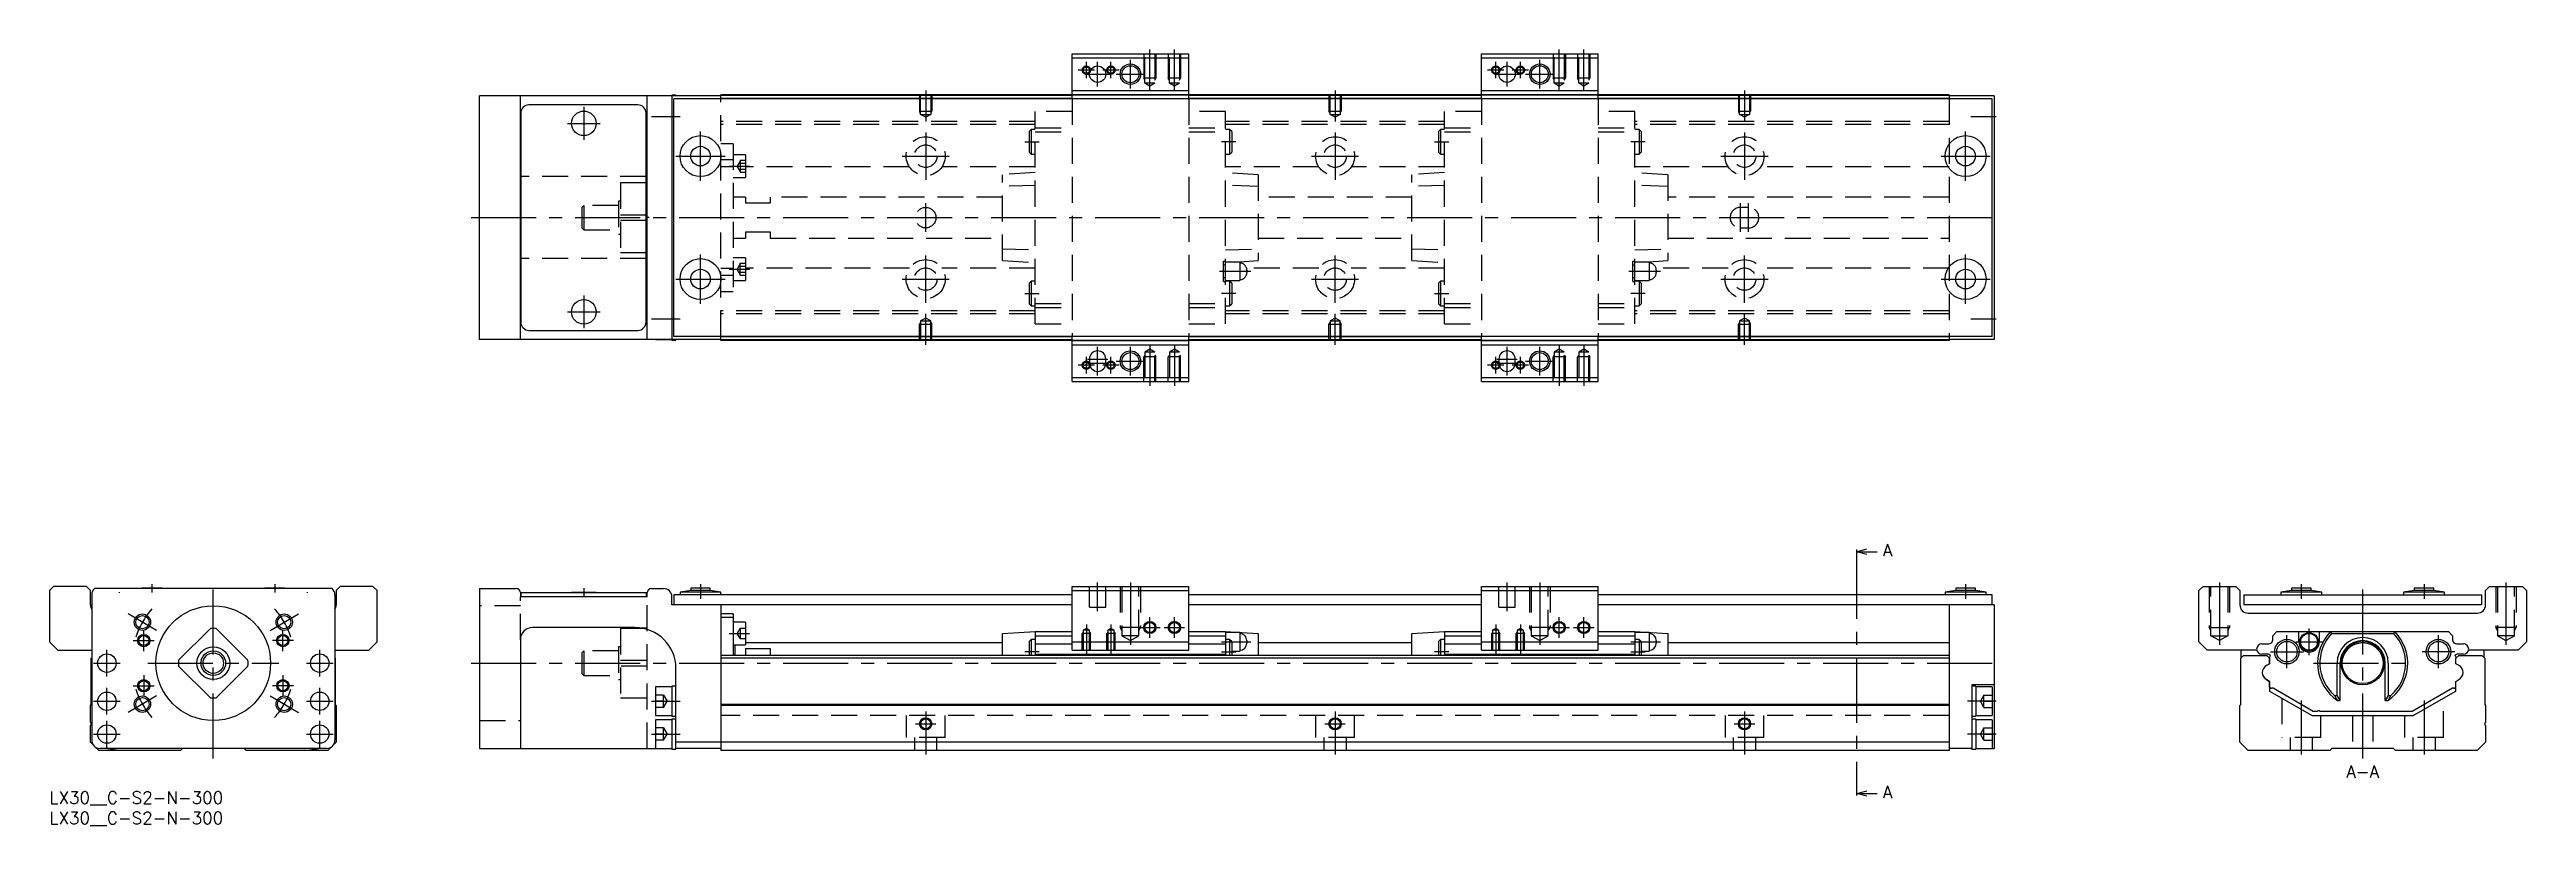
# Model space of a CAD drawing. Extents: x 0 to 605, y -8 to 181.
import ezdxf

# ---------------------------------------------------------------- set-up
doc = ezdxf.new("R2010")
doc.units = 0
doc.header["$LTSCALE"] = 0.5
doc.linetypes.add('CENTER', pattern=[50.8, 31.75, -6.35, 6.35, -6.35])
doc.linetypes.add('DASHED', pattern=[19.05, 12.7, -6.35])
for name, color, linetype in [('MSM_CENTER', 1, 'CENTER'), ('MSM_CONTINUOUS', 7, 'CONTINUOUS'), ('MSM_DASHED', 4, 'DASHED'), ('MSM_NARROW', 5, 'CONTINUOUS'), ('MSM_PART_NUMBER', 7, 'CONTINUOUS')]:
    doc.layers.add(name, color=color, linetype=linetype)
doc.styles.get("Standard").update_dxf_attribs({"font": 'txt.shx', "height": 3, "bigfont": 'bigfont.shx'})

# ---------------------------------------------------------------- blocks, each defined once
blk = doc.blocks.new('*U2')
at = {"layer": 'MSM_PART_NUMBER'}
blk.add_text('LX30__C-S2-N-300', height=3, dxfattribs=at).set_placement((0, -3))
blk = doc.blocks.new('*U3')
at = {"layer": 'MSM_PART_NUMBER'}
blk.add_text('LX30__C-S2-N-300', height=3, dxfattribs=at).set_placement((0, -8))

msp = doc.modelspace()

# ---------------------------------------------------------------- linework, layer by layer
at = {"layer": 'MSM_CENTER'}
for p, q in [((255.25, 176), (251.25, 176)), ((253.25, 174), (253.25, 178)), ((256, 172), (256, 178)), ((261.25, 176), (257.25, 176)), ((259.25, 174), (259.25, 178)), ((264, 171.5), (264, 178.5)), ((268.75, 171.09), (268.75, 181)), ((274.75, 171.09), (274.75, 181)), ((355.25, 176), (351.25, 176)), ((353.25, 174), (353.25, 178)), ((356, 172), (356, 178)), ((361.25, 176), (357.25, 176)), ((359.25, 174), (359.25, 178)), ((364, 171.5), (364, 178.5)), ((368.75, 171.09), (368.75, 181)), ((374.75, 171.09), (374.75, 181)), ((214, 171), (214, 163.49)), ((253, 175), (259, 175)), ((260.5, 175), (267.5, 175)), ((314, 171), (314, 163.49)), ((353, 175), (359, 175)), ((360.5, 175), (367.5, 175)), ((414, 171), (414, 163.49)), ((130.5, 167), (130.5, 159)), ((147, 164.7), (154, 164.7)), ((469.25, 164.7), (475.5, 164.7)), ((126.5, 163), (134.5, 163)), ((159, 149), (159, 161)), ((214, 160.75), (214, 149.25)), ((238.25, 158.5), (241.75, 158.5)), ((289.75, 158.5), (286.25, 158.5)), ((314, 160.75), (314, 149.25)), ((338.25, 158.5), (341.75, 158.5)), ((389.75, 158.5), (386.25, 158.5)), ((414, 160.75), (414, 149.25)), ((468, 149), (468, 161)), ((153, 155), (165, 155)), ((166, 152.55), (171, 152.55)), ((208.25, 155), (219.75, 155)), ((308.25, 155), (319.75, 155)), ((408.25, 155), (419.75, 155)), ((462, 155), (474, 155)), ((103, 140), (477, 140)), ((214, 136.5), (214, 143.5)), ((413, 136.5), (413, 143.5)), ((415, 136.5), (415, 143.5)), ((159, 119), (159, 131)), ((166, 127.44), (171, 127.44)), ((214, 119.25), (214, 130.75)), ((314, 119.25), (314, 130.75)), ((414, 119.25), (414, 130.75)), ((468, 119), (468, 131)), ((153, 125), (165, 125)), ((208.25, 125), (219.75, 125)), ((238.25, 121.5), (241.75, 121.5)), ((285.75, 126.9), (293.45, 126.9)), ((289.75, 121.5), (286.25, 121.5)), ((308.25, 125), (319.75, 125)), ((338.25, 121.5), (341.75, 121.5)), ((385.75, 126.9), (393.45, 126.9)), ((389.75, 121.5), (386.25, 121.5)), ((408.25, 125), (419.75, 125)), ((462, 125), (474, 125)), ((126.5, 117), (134.5, 117)), ((130.5, 121), (130.5, 113)), ((147, 115.3), (154, 115.3)), ((214, 109), (214, 116.51)), ((314, 109), (314, 116.51)), ((414, 109), (414, 116.51)), ((469.25, 115.3), (475.5, 115.3)), ((268.75, 108.91), (268.75, 99)), ((274.75, 108.91), (274.75, 99)), ((368.75, 108.91), (368.75, 99)), ((374.75, 108.91), (374.75, 99)), ((255.25, 104), (251.25, 104)), ((253.25, 102), (253.25, 106)), ((253.5, 105.5), (258.5, 105.5)), ((253.5, 104.5), (258.5, 104.5)), ((256, 101.5), (256, 108.5)), ((261.25, 104), (257.25, 104)), ((259.25, 102), (259.25, 106)), ((260.5, 105), (267.5, 105)), ((264, 101.5), (264, 108.5)), ((355.25, 104), (351.25, 104)), ((353.25, 102), (353.25, 106)), ((353.5, 105.5), (358.5, 105.5)), ((353.5, 104.5), (358.5, 104.5)), ((356, 101.5), (356, 108.5)), ((361.25, 104), (357.25, 104)), ((359.25, 102), (359.25, 106)), ((360.5, 105), (367.5, 105)), ((364, 101.5), (364, 108.5)), ((441.38, 58), (441.38, 0)), ((17, 48.6), (17, 48.49)), ((25, 50.6), (25, 48.5)), ((40, 8), (40, 51.5)), ((55, 50.6), (55, 48.5)), ((63, 48.49), (63, 48.6)), ((130.5, 49.6), (130.5, 47.49)), ((159, 50.6), (159, 47)), ((256, 44), (256, 51)), ((264, 51), (264, 35.81)), ((356, 44), (356, 51)), ((364, 51), (364, 35.81)), ((468, 50.6), (468, 47)), ((530, 51), (530, 35.81)), ((550, 50.6), (550, 47)), ((565, 8), (565, 51.5)), ((580, 50.6), (580, 47)), ((600, 51), (600, 35.81)), ((26.14, 39.3), (19.22, 43.3)), ((53.86, 39.3), (60.78, 43.3)), ((268.75, 37.5), (268.75, 42.5)), ((274.75, 37.5), (274.75, 42.5)), ((368.75, 37.5), (368.75, 42.5)), ((374.75, 37.5), (374.75, 42.5)), ((20.42, 36.8), (25.57, 36.8)), ((23, 34.22), (23, 39.38)), ((59.57, 36.8), (54.42, 36.8)), ((57, 34.22), (57, 39.38)), ((166, 38.55), (171, 38.55)), ((253.25, 40.76), (253.25, 33.5)), ((259.25, 40.76), (259.25, 33.5)), ((266.25, 40), (271.25, 40)), ((272.25, 40), (277.25, 40)), ((286.25, 36.5), (293.45, 36.5)), ((353.25, 40.76), (353.25, 33.5)), ((359.25, 40.76), (359.25, 33.5)), ((366.25, 40), (371.25, 40)), ((372.25, 40), (377.25, 40)), ((386.25, 36.5), (393.45, 36.5)), ((546.5, 30.1), (546.5, 38.1)), ((548.65, 36.5), (555.15, 36.5)), ((551.9, 33.25), (551.9, 39.75)), ((583.5, 30.1), (583.5, 38.1)), ((10.75, 31.3), (17.25, 31.3)), ((14, 28.05), (14, 34.55)), ((24, 31.3), (56, 31.3)), ((62.75, 31.3), (69.25, 31.3)), ((66, 28.05), (66, 34.55)), ((103, 31.3), (477, 31.3)), ((241.75, 34.1), (238.25, 34.1)), ((286.25, 34.1), (289.75, 34.1)), ((341.75, 34.1), (338.25, 34.1)), ((386.25, 34.1), (389.75, 34.1)), ((542.5, 34.1), (550.5, 34.1)), ((553, 31.3), (577, 31.3)), ((587.5, 34.1), (579.5, 34.1)), ((14, 18.75), (14, 25.25)), ((20.42, 25.8), (25.57, 25.8)), ((23, 28.38), (23, 23.23)), ((59.57, 25.8), (54.42, 25.8)), ((57, 28.38), (57, 23.23)), ((66, 18.75), (66, 25.25)), ((10.75, 22), (17.25, 22)), ((26.14, 23.3), (19.22, 19.3)), ((53.86, 23.3), (60.78, 19.3)), ((62.75, 22), (69.25, 22)), ((147, 22), (154, 22)), ((214, 19.5), (214, 9)), ((314, 19.5), (314, 9)), ((414, 19.5), (414, 9)), ((475.5, 22), (468.5, 22)), ((550, 22.18), (550, 9)), ((580, 22.18), (580, 9)), ((10.75, 14), (17.25, 14)), ((14, 10.75), (14, 17.25)), ((62.75, 14), (69.25, 14)), ((66, 10.75), (66, 17.25)), ((147, 14), (154, 14)), ((211.5, 16.5), (216.5, 16.5)), ((311.5, 16.5), (316.5, 16.5)), ((411.5, 16.5), (416.5, 16.5)), ((475.5, 14), (468.5, 14))]:
    msp.add_line(p, q, dxfattribs=at)
for start, end in [(138.53845, 161.46155), (18.53845, 41.46155), (198.53845, 221.46155), (318.53845, 341.46155)]:
    msp.add_arc((40, 31.3), 20, start, end, dxfattribs=at)
at = {"layer": 'MSM_CONTINUOUS'}
for p, q in [((249.75, 169), (249.75, 180)), ((249.75, 180), (278.25, 180)), ((249.75, 179), (278.25, 179)), ((278.25, 169), (278.25, 180)), ((349.75, 169), (349.75, 180)), ((349.75, 180), (378.25, 180)), ((349.75, 179), (378.25, 179)), ((378.25, 169), (378.25, 180)), ((105, 110.3), (105, 169.7)), ((164, 169.7), (105, 169.7)), ((115, 110.3), (115, 169.7)), ((146, 110.3), (146, 169.7)), ((148, 169.75), (148, 169.7)), ((152, 169.75), (148, 169.75)), ((153, 169.9), (152, 169.9)), ((152, 169.9), (152, 110.1)), ((153, 169.9), (153, 169.7)), ((164, 169), (164, 170)), ((464, 170), (164, 170)), ((249.75, 169.8), (164, 169.8)), ((249.75, 171), (278.25, 171)), ((249.75, 170), (278.25, 170)), ((349.75, 169.8), (278.25, 169.8)), ((349.75, 171), (378.25, 171)), ((349.75, 170), (378.25, 170)), ((464, 169.8), (378.25, 169.8)), ((464, 170), (464, 169)), ((475, 169.7), (464, 169.7)), ((475, 169.7), (475, 110.3)), ((115.1, 165.5), (115.1, 114.5)), ((143.7, 167.5), (117.1, 167.5)), ((145.7, 114.5), (145.7, 165.5)), ((152.5, 111), (152.5, 169)), ((152.5, 111), (152.5, 169)), ((474.5, 169), (152.5, 169)), ((249.75, 169.1), (164, 169.1)), ((349.75, 169.1), (278.25, 169.1)), ((464, 169.1), (378.25, 169.1)), ((474.5, 111), (474.5, 169)), ((115, 158.2), (115.1, 158.2)), ((145.7, 158.2), (146, 158.2)), ((115.1, 150), (115, 150)), ((146, 150), (145.7, 150)), ((146, 148.5), (145.7, 148.5)), ((146, 148.47), (145.7, 148.47)), ((145.7, 140.72), (146, 140.72)), ((145.7, 140.72), (146, 140.72)), ((146, 139.28), (145.7, 139.28)), ((146, 139.28), (145.7, 139.28)), ((115.1, 130), (115, 130)), ((146, 131.53), (145.7, 131.53)), ((146, 131.5), (145.7, 131.5)), ((146, 130), (145.7, 130)), ((115.1, 121.8), (115, 121.8)), ((146, 121.8), (145.7, 121.8)), ((164, 110.3), (105, 110.3)), ((117.1, 112.5), (143.7, 112.5)), ((148, 110.3), (148, 110.25)), ((148, 110.25), (152, 110.25)), ((152, 110.1), (153, 110.1)), ((474.5, 111), (152.5, 111)), ((153, 110.3), (153, 110.1)), ((164, 110), (164, 111)), ((249.75, 110.9), (164, 110.9)), ((249.75, 110.2), (164, 110.2)), ((464, 110), (164, 110)), ((249.75, 100), (249.75, 111)), ((249.75, 110), (278.25, 110)), ((249.75, 109), (278.25, 109)), ((278.25, 100), (278.25, 111)), ((349.75, 110.9), (278.25, 110.9)), ((349.75, 110.2), (278.25, 110.2)), ((349.75, 100), (349.75, 111)), ((349.75, 110), (378.25, 110)), ((349.75, 109), (378.25, 109)), ((378.25, 100), (378.25, 111)), ((464, 110.9), (378.25, 110.9)), ((464, 110.2), (378.25, 110.2)), ((464, 111), (464, 110)), ((475, 110.3), (464, 110.3)), ((254, 105.5), (254, 104.5)), ((258, 104.5), (258, 105.5)), ((354, 105.5), (354, 104.5)), ((358, 104.5), (358, 105.5)), ((249.75, 101), (278.25, 101)), ((249.75, 100), (278.25, 100)), ((349.75, 101), (378.25, 101)), ((349.75, 100), (378.25, 100)), ((441.38, 58.5), (443.87, 59.17)), ((441.38, 59), (441.38, 58)), ((443.87, 57.83), (441.38, 58.5)), ((441.38, 58.5), (446.38, 58.5)), ((1, 50), (0, 49)), ((0, 49), (0, 36.5)), ((9, 50), (1, 50)), ((10, 49), (9, 50)), ((10, 45.5), (10, 49)), ((69.02, 49.5), (10.98, 49.5)), ((22.6, 49.6), (22.6, 49.5)), ((27.4, 49.6), (22.6, 49.6)), ((27.4, 49.5), (27.4, 49.6)), ((52.6, 49.6), (52.6, 49.5)), ((57.4, 49.6), (52.6, 49.6)), ((57.4, 49.5), (57.4, 49.6)), ((71, 50), (70, 49)), ((70, 49), (70, 45.5)), ((79, 50), (71, 50)), ((80, 49), (79, 50)), ((80, 36.5), (80, 49)), ((105, 49.5), (105, 10.5)), ((105, 49.5), (114, 49.5)), ((115, 48.5), (115, 47.5)), ((115.1, 48.5), (115.1, 47.5)), ((115.1, 48.5), (145.7, 48.5)), ((127.5, 48.6), (133.5, 48.6)), ((127.5, 48.6), (127.5, 48.5)), ((133.5, 48.5), (133.5, 48.6)), ((145.7, 48.5), (145.7, 47.5)), ((146, 47.5), (146, 48.5)), ((147, 49.5), (150, 49.5)), ((156.6, 49), (154, 48.6)), ((154, 48.6), (154, 48)), ((164, 48.6), (154, 48.6)), ((156.6, 49.6), (156.6, 49)), ((161.4, 49.6), (156.6, 49.6)), ((161.4, 49), (156.6, 49)), ((161.4, 49), (161.4, 49.6)), ((164, 48.6), (161.4, 49)), ((164, 48), (164, 48.6)), ((249.75, 50), (278.25, 50)), ((249.75, 34.5), (249.75, 50)), ((249.75, 49), (278.25, 49)), ((278.25, 34.5), (278.25, 50)), ((349.75, 50), (378.25, 50)), ((349.75, 34.5), (349.75, 50)), ((349.75, 49), (378.25, 49)), ((378.25, 34.5), (378.25, 50)), ((465.6, 49), (463, 48.6)), ((463, 48.6), (463, 48)), ((473, 48.6), (463, 48.6)), ((465.6, 49.6), (465.6, 49)), ((470.4, 49.6), (465.6, 49.6)), ((470.4, 49), (465.6, 49)), ((470.4, 49), (470.4, 49.6)), ((473, 48.6), (470.4, 49)), ((473, 48), (473, 48.6)), ((525, 49), (526, 50)), ((525, 36.5), (525, 49)), ((526, 50), (534, 50)), ((534, 50), (535, 49)), ((535, 49), (535, 45.5)), ((547.6, 49), (545, 48.6)), ((555, 48.6), (545, 48.6)), ((545, 48.6), (545, 48)), ((552.4, 49.6), (547.6, 49.6)), ((547.6, 49.6), (547.6, 49)), ((552.4, 49), (547.6, 49)), ((552.4, 49), (552.4, 49.6)), ((555, 48.6), (552.4, 49)), ((555, 48), (555, 48.6)), ((577.6, 49), (575, 48.6)), ((585, 48.6), (575, 48.6)), ((575, 48.6), (575, 48)), ((582.4, 49.6), (577.6, 49.6)), ((577.6, 49.6), (577.6, 49)), ((582.4, 49), (577.6, 49)), ((582.4, 49), (582.4, 49.6)), ((585, 48.6), (582.4, 49)), ((585, 48), (585, 48.6)), ((595, 49), (596, 50)), ((595, 45.5), (595, 49)), ((596, 50), (604, 50)), ((604, 50), (605, 49)), ((605, 49), (605, 36.5)), ((10.3, 48), (10.3, 12.5)), ((69.7, 48), (69.7, 12.5)), ((146, 47.5), (115, 47.5)), ((152, 45.5), (152, 47.5)), ((249.75, 45.5), (152, 45.5)), ((152.5, 48), (152.5, 45.5)), ((249.75, 48), (152.5, 48)), ((164, 45.5), (164, 10)), ((167, 43.3), (164, 43.3)), ((167, 42.45), (164, 42.45)), ((167, 43.3), (167, 33.2)), ((349.75, 48), (278.25, 48)), ((349.75, 45.5), (278.25, 45.5)), ((474.5, 48), (378.25, 48)), ((475, 45.5), (378.25, 45.5)), ((464, 45.5), (464, 10)), ((474.5, 45.5), (474.5, 48)), ((475, 45.5), (475, 10.5)), ((536, 48), (594, 48)), ((536, 48), (536, 45.5)), ((594, 45.5), (536, 45.5)), ((537, 43.5), (593, 43.5)), ((594, 48), (594, 45.5)), ((0, 36.5), (2, 34.5)), ((39.28, 39.77), (31.53, 32.02)), ((48.47, 32.02), (40.72, 39.77)), ((78, 34.5), (80, 36.5)), ((115, 37), (115, 10.5)), ((143, 40), (118, 40)), ((170, 41.3), (167, 41.3)), ((170, 41.3), (170, 35.8)), ((232.75, 38.5), (240.75, 39)), ((232.75, 33.2), (232.75, 38.5)), ((239.75, 37.1), (239.25, 36.6)), ((239.25, 36.6), (239.25, 33.2)), ((240.75, 37.1), (239.75, 37.1)), ((239.75, 37.1), (239.75, 33.2)), ((240.75, 39), (249.75, 39)), ((240.75, 39), (240.75, 33.2)), ((240.75, 38), (249.75, 38)), ((249.75, 36.5), (278.25, 36.5)), ((278.25, 39), (287.25, 39)), ((278.25, 38), (287.25, 38)), ((287.25, 39), (295.25, 38.5)), ((287.25, 39), (287.25, 33.2)), ((290.7, 38.75), (287.25, 38.75)), ((288.25, 37.1), (287.25, 37.1)), ((288.75, 36.6), (288.25, 37.1)), ((288.25, 37.1), (288.25, 33.2)), ((288.75, 36.6), (288.75, 33.2)), ((290.7, 38.75), (290.7, 34.25)), ((292.45, 36.8), (292.45, 36.2)), ((295.25, 38.5), (295.25, 33.2)), ((332.75, 38.5), (340.75, 39)), ((332.75, 33.2), (332.75, 38.5)), ((339.75, 37.1), (339.25, 36.6)), ((339.25, 36.6), (339.25, 33.2)), ((340.75, 37.1), (339.75, 37.1)), ((339.75, 37.1), (339.75, 33.2)), ((340.75, 39), (349.75, 39)), ((340.75, 39), (340.75, 33.2)), ((340.75, 38), (349.75, 38)), ((349.75, 36.5), (378.25, 36.5)), ((378.25, 39), (387.25, 39)), ((378.25, 38), (387.25, 38)), ((387.25, 39), (395.25, 38.5)), ((387.25, 39), (387.25, 33.2)), ((390.7, 38.75), (387.25, 38.75)), ((388.25, 37.1), (387.25, 37.1)), ((388.75, 36.6), (388.25, 37.1)), ((388.25, 37.1), (388.25, 33.2)), ((388.75, 36.6), (388.75, 33.2)), ((390.7, 38.75), (390.7, 34.25)), ((392.45, 36.8), (392.45, 36.2)), ((395.25, 38.5), (395.25, 33.2)), ((527, 34.5), (525, 36.5)), ((543.05, 38), (544.05, 39)), ((543.05, 37), (543.05, 38)), ((544.05, 39), (585.95, 39)), ((549.4, 36.5), (549.4, 39)), ((554.4, 39), (554.4, 36.5)), ((557.14, 39), (557.4, 38.5)), ((557.4, 38.5), (572.6, 38.5)), ((572.6, 38.5), (572.86, 39)), ((585.95, 39), (586.95, 38)), ((586.95, 38), (586.95, 37)), ((605, 36.5), (603, 34.5)), ((2, 34.5), (10.3, 34.5)), ((10.2, 32.5), (10.3, 32.6)), ((10.2, 21.2), (10.2, 32.5)), ((31.53, 30.58), (39.28, 22.83)), ((40.72, 22.83), (48.47, 30.58)), ((69.7, 34.5), (78, 34.5)), ((69.7, 32.6), (69.8, 32.5)), ((69.8, 32.5), (69.8, 21.2)), ((464, 33.2), (164, 33.2)), ((464, 32.5), (164, 32.5)), ((167, 35.8), (170, 35.8)), ((167.5, 33.2), (167.5, 35.8)), ((170, 36.3), (232.75, 36.3)), ((170, 34.87), (176, 34.87)), ((170, 34.87), (170, 33.2)), ((176, 34.87), (176, 33.2)), ((240.75, 36), (249.75, 36)), ((240.75, 33.5), (287.25, 33.5)), ((249.75, 34.5), (278.25, 34.5)), ((278.25, 36), (287.25, 36)), ((288.75, 34.25), (290.7, 34.25)), ((295.25, 36.3), (332.75, 36.3)), ((340.75, 36), (349.75, 36)), ((340.75, 33.5), (387.25, 33.5)), ((349.75, 34.5), (378.25, 34.5)), ((378.25, 36), (387.25, 36)), ((388.75, 34.25), (390.7, 34.25)), ((395.25, 36.3), (464, 36.3)), ((539.13, 34.5), (527, 34.5)), ((535.2, 32.5), (535.9, 33.2)), ((535.2, 21.2), (535.2, 32.5)), ((535.3, 32.6), (535.3, 34.5)), ((535.9, 33.2), (541.55, 33.2)), ((540.35, 36), (542.05, 36)), ((541.75, 33.5), (540.35, 33.5)), ((542.25, 31.15), (541.5, 30.72)), ((541.55, 33.2), (542.25, 32.5)), ((541.6, 30.78), (542.25, 31.15)), ((542.2, 32.55), (542.2, 32.7)), ((542.25, 32.5), (542.2, 32.55)), ((542.25, 31.15), (542.25, 32.5)), ((542.25, 32.5), (542.25, 31.15)), ((558.74, 23.45), (558.74, 31.3)), ((559.5, 22.2), (559.5, 31.3)), ((570.5, 22.2), (570.5, 31.3)), ((571.26, 31.3), (571.26, 23.45)), ((587.75, 32.5), (588.45, 33.2)), ((587.75, 31.15), (587.75, 32.5)), ((588.4, 30.78), (587.75, 31.15)), ((587.8, 32.7), (587.8, 32.55)), ((587.95, 36), (589.65, 36)), ((589.65, 33.5), (588.25, 33.5)), ((588.4, 30.78), (588.49, 30.73)), ((588.45, 33.2), (594.1, 33.2)), ((603, 34.5), (590.87, 34.5)), ((594.1, 33.2), (594.8, 32.5)), ((594.7, 32.6), (594.7, 34.5)), ((594.8, 32.5), (594.8, 21.2)), ((152, 25.5), (148, 25.5)), ((148, 25.5), (148, 18.5)), ((153, 25.65), (152, 25.65)), ((152, 25.65), (152, 18.35)), ((153, 10.35), (153, 30)), ((475, 26), (469.5, 26)), ((469.5, 26), (469.5, 10.35)), ((470.5, 25.65), (469.5, 25.65)), ((470.5, 25.65), (470.5, 18.35)), ((474.5, 25.5), (470.5, 25.5)), ((474.5, 25.5), (474.5, 18.5)), ((542.25, 26.85), (541.5, 27.28)), ((541.6, 27.22), (542.25, 26.85)), ((542.25, 25.45), (542.25, 26.85)), ((542.25, 26.85), (542.25, 24.5)), ((542.25, 24.5), (552.64, 18.5)), ((543.1, 25.16), (542.7, 25.16)), ((552.91, 19.5), (543.1, 25.16)), ((586.9, 25.16), (577.09, 19.5)), ((577.36, 18.5), (587.75, 24.5)), ((587.3, 25.16), (586.9, 25.16)), ((587.75, 26.85), (588.5, 27.28)), ((587.75, 24.5), (587.75, 26.85)), ((10, 21), (10.2, 21.2)), ((10, 16.9), (10, 21)), ((69.8, 21.2), (70, 21)), ((70, 21), (70, 12)), ((148, 18.5), (152, 18.5)), ((152, 18.35), (153, 18.35)), ((464, 21.2), (164, 21.2)), ((464, 21), (164, 21)), ((469.5, 18.35), (470.5, 18.35)), ((470.5, 18.5), (474.5, 18.5)), ((535, 21), (535.2, 21.2)), ((535, 12), (535, 21)), ((552.64, 18.5), (577.36, 18.5)), ((553.85, 19.5), (552.91, 19.5)), ((577.09, 19.5), (554.65, 19.5)), ((558.07, 23.45), (558.74, 23.45)), ((559.5, 22.2), (558.74, 23.45)), ((558.82, 22.2), (559.5, 22.2)), ((571.26, 23.45), (570.5, 22.2)), ((570.5, 22.2), (571.18, 22.2)), ((571.26, 23.45), (571.93, 23.45)), ((594.8, 21.2), (595, 21)), ((595, 21), (595, 16.9)), ((10, 12), (10, 16.1)), ((152, 17.5), (148, 17.5)), ((148, 17.5), (148, 10.5)), ((153, 17.65), (152, 17.65)), ((152, 17.65), (152, 10.35)), ((470.5, 17.65), (469.5, 17.65)), ((470.5, 17.65), (470.5, 10.35)), ((474.5, 17.5), (470.5, 17.5)), ((474.5, 17.5), (474.5, 10.5)), ((595, 16.1), (595, 12)), ((10.7, 11.3), (10, 12)), ((12, 10), (11.1, 10.9)), ((32, 10), (12, 10)), ((67.7, 10.5), (12.3, 10.5)), ((32.5, 10.5), (32, 10)), ((48, 10), (47.5, 10.5)), ((68, 10), (48, 10)), ((68.9, 10.9), (68, 10)), ((70, 12), (69.3, 11.3)), ((105, 10.5), (152, 10.5)), ((152, 10.35), (153, 10.35)), ((464, 12), (153, 12)), ((164, 10.5), (153, 10.5)), ((464, 10), (164, 10)), ((469.5, 10.5), (464, 10.5)), ((469.5, 10.35), (470.5, 10.35)), ((470.5, 10.5), (475, 10.5)), ((537, 10), (535, 12)), ((557, 10), (537, 10)), ((557.5, 10.5), (557, 10)), ((572.5, 10.5), (557.5, 10.5)), ((573, 10), (572.5, 10.5)), ((593, 10), (573, 10)), ((595, 12), (593, 10)), ((441.38, -0.5), (443.87, 0.17)), ((441.38, 0), (441.38, -1)), ((443.87, -1.17), (441.38, -0.5)), ((441.38, -0.5), (446.38, -0.5))]:
    msp.add_line(p, q, dxfattribs=at)
for centre, radius in [((256, 175), 2), ((264, 175), 2.07), ((356, 175), 2), ((364, 175), 2.07), ((130.5, 163), 3), ((159, 155), 5), ((159, 155), 2.4), ((468, 155), 5), ((468, 155), 2.4), ((159, 125), 5), ((159, 125), 2.4), ((468, 125), 5), ((468, 125), 2.4), ((130.5, 117), 3), ((264, 105), 2.07), ((364, 105), 2.07), ((22.68, 41.3), 1.62), ((40, 31.3), 14), ((57.32, 41.3), 1.62), ((23, 36.8), 1.23), ((57, 36.8), 1.23), ((268.75, 40), 1.23), ((274.75, 40), 1.23), ((368.75, 40), 1.23), ((374.75, 40), 1.23), ((546.5, 34.1), 3), ((546.5, 34.1), 2.5), ((551.9, 36.5), 2.25), ((551.9, 36.5), 2.05), ((565, 31.3), 5.3), ((583.5, 34.1), 3), ((583.5, 34.1), 2.5), ((14, 31.3), 2.25), ((40, 31.3), 4), ((40, 31.3), 3), ((40, 31.3), 2.5), ((66, 31.3), 2.25), ((565, 31.3), 5), ((14, 22), 2.25), ((23, 25.8), 1.23), ((57, 25.8), 1.23), ((66, 22), 2.25), ((22.68, 21.3), 1.62), ((57.32, 21.3), 1.62), ((14, 14), 2.25), ((66, 14), 2.25), ((214, 16.5), 1.23), ((314, 16.5), 1.23), ((414, 16.5), 1.23)]:
    msp.add_circle(centre, radius, dxfattribs=at)
for centre, radius, start, end in [((117.1, 165.5), 2, 90, 180), ((143.7, 165.5), 2, 0, 90), ((117.1, 114.5), 2, 180, 270), ((143.7, 114.5), 2, 270, 0), ((256, 105.5), 2, 0, 180), ((256, 104.5), 2, 180, 0), ((356, 105.5), 2, 0, 180), ((356, 104.5), 2, 180, 0), ((12.3, 48), 2, 131.40962, 180), ((67.7, 48), 2, 0, 48.59038), ((114, 48.5), 1, 0, 90), ((147, 48.5), 1, 90, 180), ((150, 47.5), 2, 0, 90), ((12, 45.5), 2, 180, 211.78833), ((68, 45.5), 2, 328.21167, 0), ((537, 45.5), 2, 180, 270), ((593, 45.5), 2, 270, 0), ((40, 31.3), 8.5, 85.11917, 94.88083), ((118, 37), 3, 90, 180), ((143, 30), 10, 0, 90), ((290.7, 36.8), 1.75, 0, 90), ((390.7, 36.8), 1.75, 0, 90), ((542.05, 37), 1, 270, 0), ((551.9, 36.5), 2.5, 180, 0), ((565, 31.3), 11, 135.573, 235.81959), ((565, 31.3), 10.47, 136.57129, 228.55525), ((565, 31.3), 6.26, 0, 180), ((565, 31.3), 5.5, 0, 180), ((565, 31.3), 11, 304.18041, 44.427), ((565, 31.3), 10.47, 311.44475, 43.42871), ((587.95, 37), 1, 180, 270), ((40, 31.3), 8.5, 175.11917, 184.88083), ((40, 31.3), 8.5, 355.11917, 4.88083), ((290.7, 36.2), 1.75, 270, 0), ((390.7, 36.2), 1.75, 270, 0), ((540.35, 34.75), 1.25, 90, 270), ((542.65, 28.85), 2.2, 121.45533, 176.01903), ((542.65, 28.85), 2.2, 121.38869, 134.53306), ((541.75, 32.5), 1, 41.23398, 90), ((542.7, 32.7), 0.5, 113.32535, 180), ((588.25, 32.5), 1, 90, 138.76602), ((587.3, 32.7), 0.5, 0, 66.67465), ((587.35, 28.85), 2.2, 3.98097, 61.45517), ((589.65, 34.75), 1.25, 270, 90), ((542.65, 29.15), 2.2, 183.98097, 238.54467), ((542.65, 29.15), 2.2, 183.98097, 241.45517), ((542.7, 25.66), 0.5, 205.84193, 270), ((587.3, 25.66), 0.5, 270, 334.15807), ((587.35, 29.15), 2.2, 301.45533, 356.01903), ((40, 31.3), 8.5, 265.11917, 274.88083), ((554.25, 19.2), 0.5, 36.8699, 143.1301), ((566, 27.35), 8.83, 206.14749, 215.62533), ((564, 27.35), 8.84, 324.37545, 333.85173), ((9.7, 16.5), 0.5, 306.8699, 53.1301), ((12.3, 12.5), 2, 180, 270), ((67.7, 12.5), 2, 270, 0), ((595.3, 16.5), 0.5, 126.8699, 233.1301), ((15.3, 14), 3.65, 253.51703, 286.48297), ((64.7, 14), 3.65, 253.51703, 286.48297)]:
    msp.add_arc(centre, radius, start, end, dxfattribs=at)
at = {"layer": 'MSM_DASHED'}
for p, q in [((267.25, 180), (267.25, 174)), ((267.52, 172.8), (267.52, 180)), ((269.98, 180), (269.98, 172.8)), ((270.25, 180), (270.25, 174)), ((273.25, 180), (273.25, 174)), ((273.52, 172.8), (273.52, 180)), ((275.98, 180), (275.98, 172.8)), ((276.25, 180), (276.25, 174)), ((367.25, 180), (367.25, 174)), ((367.52, 172.8), (367.52, 180)), ((369.98, 180), (369.98, 172.8)), ((370.25, 180), (370.25, 174)), ((373.25, 180), (373.25, 174)), ((373.52, 172.8), (373.52, 180)), ((375.98, 180), (375.98, 172.8)), ((376.25, 180), (376.25, 174)), ((212.5, 170), (212.5, 166)), ((212.77, 165.2), (212.77, 170)), ((215.23, 170), (215.23, 165.2)), ((215.5, 170), (215.5, 166)), ((270.25, 174), (267.25, 174)), ((267.52, 173.53), (267.25, 174)), ((269.98, 172.8), (267.52, 172.8)), ((268.75, 172.09), (267.52, 172.8)), ((269.98, 172.8), (268.75, 172.09)), ((269.98, 173.53), (270.25, 174)), ((276.25, 174), (273.25, 174)), ((273.52, 173.53), (273.25, 174)), ((275.98, 172.8), (273.52, 172.8)), ((274.75, 172.09), (273.52, 172.8)), ((275.98, 172.8), (274.75, 172.09)), ((275.98, 173.53), (276.25, 174)), ((312.5, 170), (312.5, 166)), ((312.77, 165.2), (312.77, 170)), ((315.23, 170), (315.23, 165.2)), ((315.5, 170), (315.5, 166)), ((370.25, 174), (367.25, 174)), ((367.52, 173.53), (367.25, 174)), ((369.98, 172.8), (367.52, 172.8)), ((368.75, 172.09), (367.52, 172.8)), ((369.98, 172.8), (368.75, 172.09)), ((369.98, 173.53), (370.25, 174)), ((376.25, 174), (373.25, 174)), ((373.52, 173.53), (373.25, 174)), ((375.98, 172.8), (373.52, 172.8)), ((374.75, 172.09), (373.52, 172.8)), ((375.98, 172.8), (374.75, 172.09)), ((375.98, 173.53), (376.25, 174)), ((412.5, 170), (412.5, 166)), ((412.77, 165.2), (412.77, 170)), ((415.23, 170), (415.23, 165.2)), ((415.5, 170), (415.5, 166)), ((164, 111), (164, 169)), ((240.75, 163.45), (164, 163.45)), ((212.77, 165.53), (212.5, 166)), ((212.5, 166), (215.5, 166)), ((212.77, 165.2), (215.23, 165.2)), ((214, 164.49), (212.77, 165.2)), ((215.23, 165.2), (214, 164.49)), ((215.23, 165.53), (215.5, 166)), ((249.75, 165.9), (240.75, 165.9)), ((240.75, 114.1), (240.75, 165.9)), ((249.75, 169), (249.75, 111)), ((278.25, 169), (278.25, 111)), ((287.25, 165.9), (278.25, 165.9)), ((287.25, 114.1), (287.25, 165.9)), ((340.75, 163.45), (287.25, 163.45)), ((312.77, 165.53), (312.5, 166)), ((312.5, 166), (315.5, 166)), ((312.77, 165.2), (315.23, 165.2)), ((314, 164.49), (312.77, 165.2)), ((315.23, 165.2), (314, 164.49)), ((315.23, 165.53), (315.5, 166)), ((349.75, 165.9), (340.75, 165.9)), ((340.75, 114.1), (340.75, 165.9)), ((349.75, 169), (349.75, 111)), ((378.25, 169), (378.25, 111)), ((387.25, 165.9), (378.25, 165.9)), ((387.25, 114.1), (387.25, 165.9)), ((464, 163.45), (387.25, 163.45)), ((412.77, 165.53), (412.5, 166)), ((412.5, 166), (415.5, 166)), ((412.77, 165.2), (415.23, 165.2)), ((414, 164.49), (412.77, 165.2)), ((415.23, 165.2), (414, 164.49)), ((415.23, 165.53), (415.5, 166)), ((464, 169), (464, 111)), ((240.75, 162.75), (164, 162.75)), ((167, 158), (164, 158)), ((167, 158), (167, 122)), ((239.75, 161.5), (239.25, 161)), ((239.25, 161), (239.25, 156)), ((239.75, 161.5), (239.75, 155.5)), ((240.75, 161.5), (239.75, 161.5)), ((240.75, 161.95), (249.75, 161.95)), ((240.75, 160.95), (249.75, 160.95)), ((278.25, 161.95), (287.25, 161.95)), ((278.25, 160.95), (287.25, 160.95)), ((340.75, 162.75), (287.25, 162.75)), ((288.25, 161.5), (287.25, 161.5)), ((288.25, 161.5), (288.25, 155.5)), ((288.75, 161), (288.25, 161.5)), ((288.75, 161), (288.75, 156)), ((339.75, 161.5), (339.25, 161)), ((339.25, 161), (339.25, 156)), ((339.75, 161.5), (339.75, 155.5)), ((340.75, 161.5), (339.75, 161.5)), ((340.75, 161.95), (349.75, 161.95)), ((340.75, 160.95), (349.75, 160.95)), ((378.25, 161.95), (387.25, 161.95)), ((378.25, 160.95), (387.25, 160.95)), ((464, 162.75), (387.25, 162.75)), ((388.25, 161.5), (387.25, 161.5)), ((388.25, 161.5), (388.25, 155.5)), ((388.75, 161), (388.25, 161.5)), ((388.75, 161), (388.75, 156)), ((167, 154.13), (164, 154.13)), ((167, 152.38), (164, 152.38)), ((170, 155.3), (167, 155.3)), ((168.7, 153.8), (167.98, 152.55)), ((168.7, 151.3), (167.98, 152.55)), ((168.7, 154), (170, 154)), ((168.7, 154), (168.7, 151.11)), ((168.7, 153.28), (170, 153.28)), ((168.7, 151.83), (170, 151.83)), ((170, 155.3), (170, 149.8)), ((210.05, 152.36), (170, 152.36)), ((240.75, 152.36), (217.95, 152.36)), ((239.25, 156), (239.75, 155.5)), ((239.75, 155.5), (240.75, 155.5)), ((287.25, 155.5), (288.25, 155.5)), ((310.05, 152.36), (287.25, 152.36)), ((288.25, 155.5), (288.75, 156)), ((340.75, 152.36), (317.95, 152.36)), ((339.25, 156), (339.75, 155.5)), ((339.75, 155.5), (340.75, 155.5)), ((387.25, 155.5), (388.25, 155.5)), ((410.05, 152.36), (387.25, 152.36)), ((388.25, 155.5), (388.75, 156)), ((464, 152.36), (417.95, 152.36)), ((145.7, 150), (115.1, 150)), ((139.5, 148.5), (139.5, 131.5)), ((145.7, 148.5), (139.5, 148.5)), ((145.7, 148.47), (139.5, 148.47)), ((167, 149.8), (170, 149.8)), ((168.7, 151.11), (170, 151.11)), ((240.75, 151), (232.75, 150.47)), ((232.75, 129.53), (232.75, 150.47)), ((240.75, 147.86), (232.75, 147.6)), ((295.25, 150.47), (287.25, 151)), ((295.25, 147.6), (287.25, 147.86)), ((295.25, 150.47), (295.25, 129.53)), ((340.75, 151), (332.75, 150.47)), ((332.75, 129.53), (332.75, 150.47)), ((340.75, 147.86), (332.75, 147.6)), ((395.25, 150.47), (387.25, 151)), ((395.25, 147.6), (387.25, 147.86)), ((395.25, 150.47), (395.25, 129.53)), ((130.5, 143), (130, 142.5)), ((130, 142.5), (130, 137.5)), ((130.5, 143), (130.5, 137)), ((139, 143), (130.5, 143)), ((139, 144), (139, 136)), ((139.5, 144), (139, 144)), ((139.5, 140.72), (145.7, 140.72)), ((145.7, 139.28), (139.5, 139.28)), ((146.5, 140), (146, 140)), ((170, 145), (167, 145)), ((170, 145), (170, 143.5)), ((176, 143.5), (170, 143.5)), ((176, 145), (176, 143.5)), ((232.75, 145), (176, 145)), ((332.75, 145), (295.25, 145)), ((464, 145), (395.25, 145)), ((415, 142.5), (413, 142.5)), ((130, 137.5), (130.5, 137)), ((130.5, 137), (139, 137)), ((139, 136), (139.5, 136)), ((167, 135), (170, 135)), ((170, 136.5), (176, 136.5)), ((170, 136.5), (170, 135)), ((176, 136.5), (176, 135)), ((176, 135), (232.75, 135)), ((295.25, 135), (332.75, 135)), ((395.25, 135), (464, 135)), ((413, 137.5), (415, 137.5)), ((145.7, 130), (115.1, 130)), ((139.5, 131.53), (145.7, 131.53)), ((139.5, 131.5), (145.7, 131.5)), ((167, 127.62), (164, 127.62)), ((170, 130.19), (167, 130.19)), ((168.7, 128.69), (167.98, 127.44)), ((168.7, 126.19), (167.98, 127.44)), ((168.7, 128.89), (170, 128.89)), ((168.7, 126), (168.7, 128.89)), ((168.7, 128.17), (170, 128.17)), ((170, 130.19), (170, 124.69)), ((210.05, 127.64), (170, 127.64)), ((240.75, 127.64), (217.95, 127.64)), ((232.75, 132.4), (240.75, 132.14)), ((232.75, 129.53), (240.75, 129)), ((286.75, 129.4), (287.25, 129.4)), ((286.75, 124.4), (286.75, 129.4)), ((287.25, 128.4), (286.75, 128.4)), ((287.25, 132.14), (295.25, 132.4)), ((290.7, 129.15), (287.25, 129.15)), ((289.51, 129.15), (295.25, 129.53)), ((290.7, 129.15), (290.7, 124.65)), ((310.05, 127.64), (292.39, 127.64)), ((292.45, 127.2), (292.45, 126.6)), ((340.75, 127.64), (317.95, 127.64)), ((332.75, 132.4), (340.75, 132.14)), ((332.75, 129.53), (340.75, 129)), ((386.75, 129.4), (387.25, 129.4)), ((386.75, 124.4), (386.75, 129.4)), ((387.25, 128.4), (386.75, 128.4)), ((387.25, 132.14), (395.25, 132.4)), ((390.7, 129.15), (387.25, 129.15)), ((389.51, 129.15), (395.25, 129.53)), ((390.7, 129.15), (390.7, 124.65)), ((410.05, 127.64), (392.39, 127.64)), ((392.45, 127.2), (392.45, 126.6)), ((464, 127.64), (417.95, 127.64)), ((167, 125.87), (164, 125.87)), ((164, 122), (167, 122)), ((167, 124.69), (170, 124.69)), ((168.7, 126.72), (170, 126.72)), ((168.7, 126), (170, 126)), ((239.75, 124.5), (239.25, 124)), ((239.25, 124), (239.25, 119)), ((239.75, 124.5), (239.75, 118.5)), ((240.75, 124.5), (239.75, 124.5)), ((286.75, 125.4), (287.25, 125.4)), ((286.75, 124.4), (287.25, 124.4)), ((287.25, 124.65), (290.7, 124.65)), ((288.25, 124.5), (287.25, 124.5)), ((288.75, 124), (288.25, 124.5)), ((288.25, 124.5), (288.25, 118.5)), ((288.75, 124), (288.75, 119)), ((339.75, 124.5), (339.25, 124)), ((339.25, 124), (339.25, 119)), ((339.75, 124.5), (339.75, 118.5)), ((340.75, 124.5), (339.75, 124.5)), ((386.75, 125.4), (387.25, 125.4)), ((386.75, 124.4), (387.25, 124.4)), ((387.25, 124.65), (390.7, 124.65)), ((388.25, 124.5), (387.25, 124.5)), ((388.75, 124), (388.25, 124.5)), ((388.25, 124.5), (388.25, 118.5)), ((388.75, 124), (388.75, 119)), ((240.75, 117.25), (164, 117.25)), ((240.75, 116.55), (164, 116.55)), ((214, 115.51), (212.77, 114.8)), ((215.23, 114.8), (214, 115.51)), ((239.25, 119), (239.75, 118.5)), ((239.75, 118.5), (240.75, 118.5)), ((240.75, 119.05), (249.75, 119.05)), ((240.75, 118.05), (249.75, 118.05)), ((278.25, 119.05), (287.25, 119.05)), ((278.25, 118.05), (287.25, 118.05)), ((287.25, 118.5), (288.25, 118.5)), ((340.75, 117.25), (287.25, 117.25)), ((340.75, 116.55), (287.25, 116.55)), ((288.25, 118.5), (288.75, 119)), ((314, 115.51), (312.77, 114.8)), ((315.23, 114.8), (314, 115.51)), ((339.25, 119), (339.75, 118.5)), ((339.75, 118.5), (340.75, 118.5)), ((340.75, 119.05), (349.75, 119.05)), ((340.75, 118.05), (349.75, 118.05)), ((378.25, 119.05), (387.25, 119.05)), ((378.25, 118.05), (387.25, 118.05)), ((387.25, 118.5), (388.25, 118.5)), ((464, 117.25), (387.25, 117.25)), ((464, 116.55), (387.25, 116.55)), ((388.25, 118.5), (388.75, 119)), ((414, 115.51), (412.77, 114.8)), ((415.23, 114.8), (414, 115.51)), ((212.77, 114.47), (212.5, 114)), ((212.5, 110), (212.5, 114)), ((212.5, 114), (215.5, 114)), ((212.77, 114.8), (212.77, 110)), ((212.77, 114.8), (215.23, 114.8)), ((215.23, 110), (215.23, 114.8)), ((215.23, 114.47), (215.5, 114)), ((215.5, 110), (215.5, 114)), ((240.75, 114.1), (249.75, 114.1)), ((278.25, 114.1), (287.25, 114.1)), ((312.77, 114.47), (312.5, 114)), ((312.5, 110), (312.5, 114)), ((312.5, 114), (315.5, 114)), ((312.77, 114.8), (312.77, 110)), ((312.77, 114.8), (315.23, 114.8)), ((315.23, 110), (315.23, 114.8)), ((315.23, 114.47), (315.5, 114)), ((315.5, 110), (315.5, 114)), ((340.75, 114.1), (349.75, 114.1)), ((378.25, 114.1), (387.25, 114.1)), ((412.77, 114.47), (412.5, 114)), ((412.5, 110), (412.5, 114)), ((412.5, 114), (415.5, 114)), ((412.77, 114.8), (412.77, 110)), ((412.77, 114.8), (415.23, 114.8)), ((415.23, 110), (415.23, 114.8)), ((415.23, 114.47), (415.5, 114)), ((415.5, 110), (415.5, 114)), ((267.52, 106.47), (267.25, 106)), ((270.25, 106), (267.25, 106)), ((267.25, 100), (267.25, 106)), ((268.75, 107.91), (267.52, 107.2)), ((267.52, 107.2), (267.52, 100)), ((269.98, 107.2), (267.52, 107.2)), ((269.98, 107.2), (268.75, 107.91)), ((269.98, 100), (269.98, 107.2)), ((269.98, 106.47), (270.25, 106)), ((270.25, 100), (270.25, 106)), ((273.52, 106.47), (273.25, 106)), ((276.25, 106), (273.25, 106)), ((273.25, 100), (273.25, 106)), ((274.75, 107.91), (273.52, 107.2)), ((273.52, 107.2), (273.52, 100)), ((275.98, 107.2), (273.52, 107.2)), ((275.98, 107.2), (274.75, 107.91)), ((275.98, 100), (275.98, 107.2)), ((275.98, 106.47), (276.25, 106)), ((276.25, 100), (276.25, 106)), ((367.52, 106.47), (367.25, 106)), ((370.25, 106), (367.25, 106)), ((367.25, 100), (367.25, 106)), ((368.75, 107.91), (367.52, 107.2)), ((367.52, 107.2), (367.52, 100)), ((369.98, 107.2), (367.52, 107.2)), ((369.98, 107.2), (368.75, 107.91)), ((369.98, 100), (369.98, 107.2)), ((369.98, 106.47), (370.25, 106)), ((370.25, 100), (370.25, 106)), ((373.52, 106.47), (373.25, 106)), ((376.25, 106), (373.25, 106)), ((373.25, 100), (373.25, 106)), ((374.75, 107.91), (373.52, 107.2)), ((373.52, 107.2), (373.52, 100)), ((375.98, 107.2), (373.52, 107.2)), ((375.98, 107.2), (374.75, 107.91)), ((375.98, 100), (375.98, 107.2)), ((375.98, 106.47), (376.25, 106)), ((376.25, 100), (376.25, 106)), ((254, 45), (254, 50)), ((258, 45), (258, 50)), ((261.5, 50), (261.5, 40)), ((261.93, 50), (261.93, 38)), ((266.07, 38), (266.07, 50)), ((266.5, 50), (266.5, 40)), ((354, 45), (354, 50)), ((358, 45), (358, 50)), ((361.5, 50), (361.5, 40)), ((361.93, 50), (361.93, 38)), ((366.07, 38), (366.07, 50)), ((366.5, 50), (366.5, 40)), ((527.5, 50), (527.5, 40)), ((527.93, 38), (527.93, 50)), ((532.07, 50), (532.07, 38)), ((532.5, 50), (532.5, 40)), ((597.5, 50), (597.5, 40)), ((597.93, 50), (597.93, 38)), ((602.07, 38), (602.07, 50)), ((602.5, 50), (602.5, 40)), ((115, 45.3), (105, 45.3)), ((115, 37), (115, 47.5)), ((146, 10.5), (146, 47.5)), ((254, 45), (258, 45)), ((354, 45), (358, 45)), ((139.5, 39.8), (139.5, 22.8)), ((146, 39.8), (139.5, 39.8)), ((146, 39.77), (139.5, 39.77)), ((168.7, 39.8), (167.98, 38.55)), ((168.7, 37.3), (167.98, 38.55)), ((168.7, 39.8), (170, 39.8)), ((168.7, 39.8), (168.7, 37.3)), ((168.7, 38.55), (170, 38.55)), ((168.7, 37.3), (170, 37.3)), ((252.47, 38.87), (252.25, 38.5)), ((254.25, 38.5), (252.25, 38.5)), ((252.25, 34.5), (252.25, 38.5)), ((253.25, 39.76), (252.47, 39.31)), ((254.03, 39.31), (252.47, 39.31)), ((252.47, 39.31), (252.47, 34.5)), ((254.03, 39.31), (253.25, 39.76)), ((254.03, 34.5), (254.03, 39.31)), ((254.03, 38.87), (254.25, 38.5)), ((254.25, 34.5), (254.25, 38.5)), ((258.47, 38.87), (258.25, 38.5)), ((260.25, 38.5), (258.25, 38.5)), ((258.25, 34.5), (258.25, 38.5)), ((259.25, 39.76), (258.47, 39.31)), ((260.03, 39.31), (258.47, 39.31)), ((258.47, 39.31), (258.47, 34.5)), ((260.03, 39.31), (259.25, 39.76)), ((260.03, 34.5), (260.03, 39.31)), ((260.03, 38.87), (260.25, 38.5)), ((260.25, 34.5), (260.25, 38.5)), ((266.5, 40), (261.5, 40)), ((261.93, 39.25), (261.5, 40)), ((266.07, 38), (261.93, 38)), ((261.93, 38), (264, 36.81)), ((264, 36.81), (266.07, 38)), ((266.07, 39.25), (266.5, 40)), ((352.47, 38.87), (352.25, 38.5)), ((354.25, 38.5), (352.25, 38.5)), ((352.25, 34.5), (352.25, 38.5)), ((353.25, 39.76), (352.47, 39.31)), ((354.03, 39.31), (352.47, 39.31)), ((352.47, 39.31), (352.47, 34.5)), ((354.03, 39.31), (353.25, 39.76)), ((354.03, 34.5), (354.03, 39.31)), ((354.03, 38.87), (354.25, 38.5)), ((354.25, 34.5), (354.25, 38.5)), ((358.47, 38.87), (358.25, 38.5)), ((360.25, 38.5), (358.25, 38.5)), ((358.25, 34.5), (358.25, 38.5)), ((359.25, 39.76), (358.47, 39.31)), ((360.03, 39.31), (358.47, 39.31)), ((358.47, 39.31), (358.47, 34.5)), ((360.03, 39.31), (359.25, 39.76)), ((360.03, 34.5), (360.03, 39.31)), ((360.03, 38.87), (360.25, 38.5)), ((360.25, 34.5), (360.25, 38.5)), ((366.5, 40), (361.5, 40)), ((361.93, 39.25), (361.5, 40)), ((366.07, 38), (361.93, 38)), ((361.93, 38), (364, 36.81)), ((364, 36.81), (366.07, 38)), ((366.07, 39.25), (366.5, 40)), ((527.5, 40), (532.5, 40)), ((527.93, 39.25), (527.5, 40)), ((530, 36.81), (527.93, 38)), ((527.93, 38), (532.07, 38)), ((532.07, 38), (530, 36.81)), ((532.07, 39.25), (532.5, 40)), ((602.5, 40), (597.5, 40)), ((597.93, 39.25), (597.5, 40)), ((597.93, 38), (600, 36.81)), ((602.07, 38), (597.93, 38)), ((600, 36.81), (602.07, 38)), ((602.07, 39.25), (602.5, 40)), ((130.5, 34.3), (130, 33.8)), ((130, 33.8), (130, 28.8)), ((130.5, 34.3), (130.5, 28.3)), ((139, 34.3), (130.5, 34.3)), ((139, 35.3), (139, 27.3)), ((139.5, 35.3), (139, 35.3)), ((139.5, 32.02), (146, 32.02)), ((146, 30.58), (139.5, 30.58)), ((130, 28.8), (130.5, 28.3)), ((130.5, 28.3), (139, 28.3)), ((139, 27.3), (139.5, 27.3)), ((139.5, 22.83), (146, 22.83)), ((139.5, 22.8), (146, 22.8)), ((150, 23.5), (148, 23.5)), ((150, 22), (148, 22)), ((150, 20.5), (148, 20.5)), ((150, 20.5), (150, 23.5)), ((150, 23.5), (150.87, 22)), ((150, 20.5), (150.87, 22)), ((464, 18.5), (164, 18.5)), ((209.25, 18.5), (209.25, 13.2)), ((218.75, 13.2), (218.75, 18.5)), ((309.25, 18.5), (309.25, 13.2)), ((318.75, 13.2), (318.75, 18.5)), ((409.25, 18.5), (409.25, 13.2)), ((418.75, 13.2), (418.75, 18.5)), ((472.5, 23.5), (471.63, 22)), ((472.5, 20.5), (471.63, 22)), ((472.5, 20.5), (472.5, 23.5)), ((472.5, 23.5), (474.5, 23.5)), ((472.5, 22), (474.5, 22)), ((472.5, 20.5), (474.5, 20.5)), ((545.25, 22.77), (545.25, 13.2)), ((554.75, 13.2), (554.75, 18.5)), ((562.5, 18.5), (562.5, 10.5)), ((567.5, 18.5), (567.5, 10.5)), ((575.25, 18.5), (575.25, 13.2)), ((584.75, 13.2), (584.75, 22.77)), ((105, 17.3), (115, 17.3)), ((150, 15.5), (148, 15.5)), ((150, 14), (148, 14)), ((150, 12.5), (148, 12.5)), ((150, 12.5), (150, 15.5)), ((150, 15.5), (150.87, 14)), ((150, 12.5), (150.87, 14)), ((218.75, 13.2), (209.25, 13.2)), ((211.25, 13.2), (211.25, 10)), ((216.75, 10), (216.75, 13.2)), ((318.75, 13.2), (309.25, 13.2)), ((311.25, 13.2), (311.25, 10)), ((316.75, 10), (316.75, 13.2)), ((418.75, 13.2), (409.25, 13.2)), ((411.25, 13.2), (411.25, 10)), ((416.75, 10), (416.75, 13.2)), ((472.5, 15.5), (471.63, 14)), ((472.5, 12.5), (471.63, 14)), ((472.5, 12.5), (472.5, 15.5)), ((472.5, 15.5), (474.5, 15.5)), ((472.5, 14), (474.5, 14)), ((472.5, 12.5), (474.5, 12.5)), ((554.75, 13.2), (545.25, 13.2)), ((547.25, 13.2), (547.25, 10)), ((552.75, 10), (552.75, 13.2)), ((584.75, 13.2), (575.25, 13.2)), ((577.25, 13.2), (577.25, 10)), ((582.75, 10), (582.75, 13.2))]:
    msp.add_line(p, q, dxfattribs=at)
for centre, radius in [((253.25, 176), 1), ((253.25, 176), 0.784), ((259.25, 176), 1), ((259.25, 176), 0.784), ((353.25, 176), 1), ((353.25, 176), 0.784), ((359.25, 176), 1), ((359.25, 176), 0.784), ((214, 155), 4.75), ((214, 155), 2.75), ((314, 155), 4.75), ((314, 155), 2.75), ((414, 155), 4.75), ((414, 155), 2.75), ((214, 140), 2.5), ((214, 125), 4.75), ((214, 125), 2.75), ((314, 125), 4.75), ((314, 125), 2.75), ((414, 125), 4.75), ((414, 125), 2.75), ((253.25, 104), 1), ((253.25, 104), 0.784), ((259.25, 104), 1), ((259.25, 104), 0.784), ((353.25, 104), 1), ((353.25, 104), 0.784), ((359.25, 104), 1), ((359.25, 104), 0.784)]:
    msp.add_circle(centre, radius, dxfattribs=at)
for centre, radius, start, end in [((413, 140), 2.5, 90, 270), ((415, 140), 2.5, 270, 90), ((290.7, 127.2), 1.75, 0, 90), ((390.7, 127.2), 1.75, 0, 90), ((290.7, 126.6), 1.75, 270, 0), ((390.7, 126.6), 1.75, 270, 0)]:
    msp.add_arc(centre, radius, start, end, dxfattribs=at)
at = {"layer": 'MSM_NARROW'}
for centre, radius in [((264, 175), 2.5), ((364, 175), 2.5), ((264, 105), 2.5), ((364, 105), 2.5), ((22.68, 41.3), 2), ((57.32, 41.3), 2), ((23, 36.8), 1.5), ((57, 36.8), 1.5), ((268.75, 40), 1.5), ((274.75, 40), 1.5), ((368.75, 40), 1.5), ((374.75, 40), 1.5), ((23, 25.8), 1.5), ((57, 25.8), 1.5), ((22.68, 21.3), 2), ((57.32, 21.3), 2), ((214, 16.5), 1.5), ((314, 16.5), 1.5), ((414, 16.5), 1.5)]:
    msp.add_circle(centre, radius, dxfattribs=at)

# ---------------------------------------------------------------- block references
at = {"layer": 'MSM_CONTINUOUS'}
for name in ['*U2', '*U3']:
    msp.add_blockref(name, (0, 0), dxfattribs=at)

# ---------------------------------------------------------------- texts
at = {"layer": 'MSM_PART_NUMBER'}
for s, p in [('A', (447.79, 57.37)), ('A-A', (561.01, 3.36)), ('A', (447.79, -1.63))]:
    msp.add_text(s, height=3, dxfattribs=at).set_placement(p)

doc.saveas('drawing.dxf')
